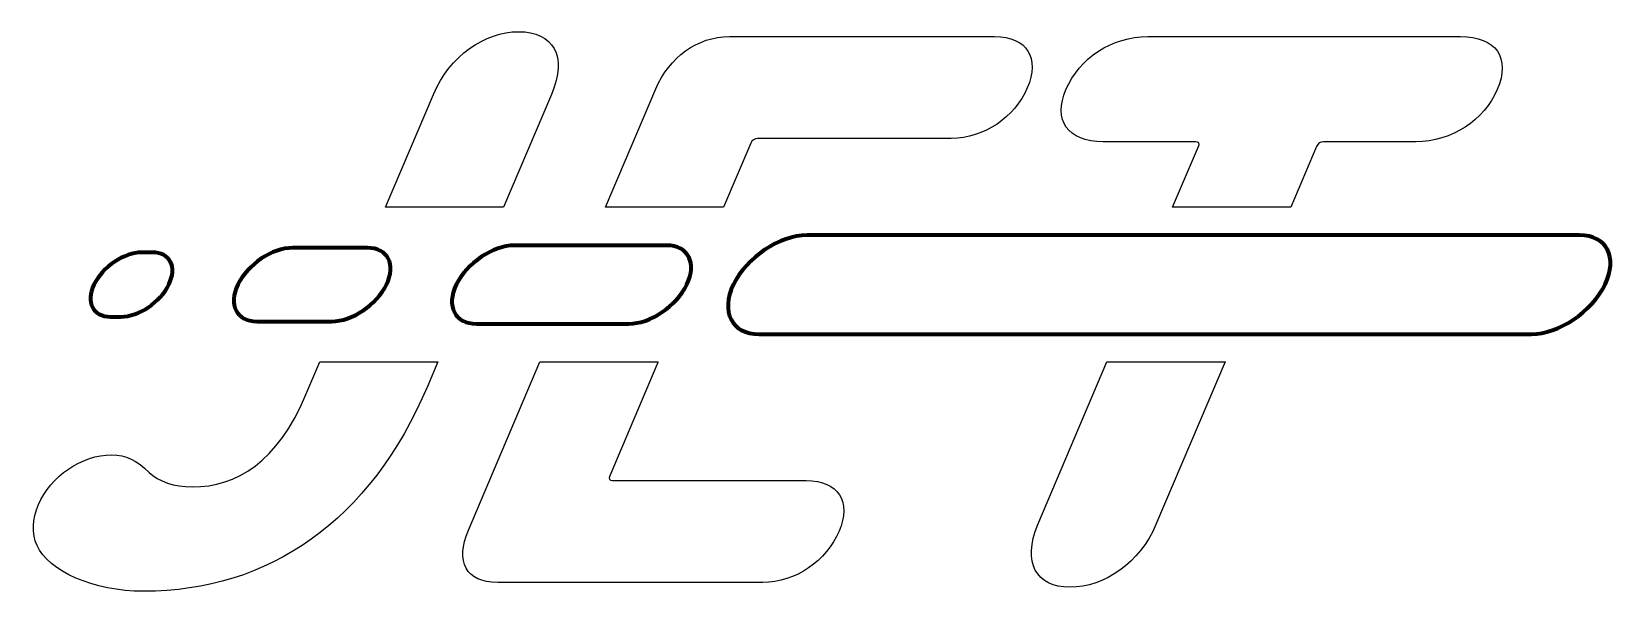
# Model space of a CAD drawing. Header units: millimetres. Extents: x -22.4 to 29.4, y -9.1 to 9.1.
import ezdxf

# ---------------------------------------------------------------- set-up
doc = ezdxf.new("R2010")
doc.units = ezdxf.units.MM
doc.header["$MEASUREMENT"] = 0
doc.layers.add('Layer 1', color=7, linetype='Continuous')

msp = doc.modelspace()

# ---------------------------------------------------------------- linework, layer by layer
at = {"layer": 'Layer 1', "color": 250}
for points, knots in [([(-6.9645, 3.4073), (-6.9645, 3.4073), (-5.3989, 7.0972), (-5.3989, 7.0972), (-5.3989, 7.0972), (-4.8643, 8.3565), (-5.3436, 9.1439), (-6.4717, 9.1439), (-6.4717, 9.1439), (-7.5739, 9.1439), (-8.7211, 8.3565), (-9.2557, 7.0972), (-9.2557, 7.0972), (-9.2557, 7.0972), (-10.8213, 3.4073), (-10.8213, 3.4073), (-10.8213, 3.4073), (-10.8213, 3.4073), (-6.9645, 3.4073), (-6.9645, 3.4073)], [0, 0, 0, 0, 0.1666667, 0.1666667, 0.1666667, 0.1666667, 0.3333333, 0.3333333, 0.3333333, 0.3333333, 0.5, 0.5, 0.5, 0.5, 0.6666667, 0.6666667, 0.6666667, 0.6666667, 1, 1, 1, 1]), ([(0.2243, 3.4073), (0.2243, 3.4073), (1.1112, 5.4967), (1.1112, 5.4967), (1.1112, 5.4967), (1.1554, 5.6018), (1.2302, 5.6543), (1.3353, 5.6543), (1.3353, 5.6543), (1.3353, 5.6543), (7.6585, 5.6543), (7.6585, 5.6543), (7.6585, 5.6543), (8.7342, 5.6543), (9.7433, 6.3627), (10.144, 7.3073), (10.144, 7.3073), (10.5559, 8.2779), (10.1482, 8.9863), (9.0726, 8.9863), (9.0726, 8.9863), (9.0726, 8.9863), (0.414, 8.9863), (0.414, 8.9863), (0.414, 8.9863), (-0.6352, 8.9863), (-1.5546, 8.3039), (-1.9888, 7.2808), (-1.9888, 7.2808), (-1.9888, 7.2808), (-3.6325, 3.4073), (-3.6325, 3.4073), (-3.6325, 3.4073), (-3.6325, 3.4073), (0.2243, 3.4073), (0.2243, 3.4073)], [0, 0, 0, 0, 0.1, 0.1, 0.1, 0.1, 0.2, 0.2, 0.2, 0.2, 0.3, 0.3, 0.3, 0.3, 0.4, 0.4, 0.4, 0.4, 0.5, 0.5, 0.5, 0.5, 0.6, 0.6, 0.6, 0.6, 0.7, 0.7, 0.7, 0.7, 0.8, 0.8, 0.8, 0.8, 1, 1, 1, 1]), ([(18.7487, 3.4073), (18.7487, 3.4073), (19.5905, 5.3917), (19.5905, 5.3917), (19.5905, 5.3917), (19.6351, 5.4967), (19.71, 5.5493), (19.8146, 5.5493), (19.8146, 5.5493), (19.8146, 5.5493), (22.8319, 5.5493), (22.8319, 5.5493), (22.8319, 5.5493), (24.0126, 5.5493), (25.0738, 6.2577), (25.4968, 7.2548), (25.4968, 7.2548), (25.931, 8.2779), (25.4708, 8.9863), (24.2901, 8.9863), (24.2901, 8.9863), (24.2901, 8.9863), (14.084, 8.9863), (14.084, 8.9863), (14.084, 8.9863), (12.9033, 8.9863), (11.8416, 8.2779), (11.4075, 7.2548), (11.4075, 7.2548), (10.9844, 6.2577), (11.4451, 5.5493), (12.6258, 5.5493), (12.6258, 5.5493), (12.6258, 5.5493), (15.6431, 5.5493), (15.6431, 5.5493), (15.6431, 5.5493), (15.7481, 5.5493), (15.7779, 5.4967), (15.7333, 5.3917), (15.7333, 5.3917), (15.7333, 5.3917), (14.8914, 3.4073), (14.8914, 3.4073), (14.8914, 3.4073), (14.8914, 3.4073), (18.7487, 3.4073), (18.7487, 3.4073)], [0, 0, 0, 0, 0.0769231, 0.0769231, 0.0769231, 0.0769231, 0.1538462, 0.1538462, 0.1538462, 0.1538462, 0.2307692, 0.2307692, 0.2307692, 0.2307692, 0.3076923, 0.3076923, 0.3076923, 0.3076923, 0.3846154, 0.3846154, 0.3846154, 0.3846154, 0.4615385, 0.4615385, 0.4615385, 0.4615385, 0.5384615, 0.5384615, 0.5384615, 0.5384615, 0.6153846, 0.6153846, 0.6153846, 0.6153846, 0.6923077, 0.6923077, 0.6923077, 0.6923077, 0.7692308, 0.7692308, 0.7692308, 0.7692308, 0.8461538, 0.8461538, 0.8461538, 0.8461538, 1, 1, 1, 1]), ([(-22.2029, -7.6485), (-21.8241, -8.488), (-20.371, -9.1439), (-18.718, -9.1439), (-18.718, -9.1439), (-14.6251, -9.1439), (-11.3103, -6.835), (-9.4509, -2.4534), (-9.4509, -2.4534), (-9.4509, -2.4534), (-9.1097, -1.6488), (-9.1097, -1.6488), (-9.1097, -1.6488), (-9.1097, -1.6488), (-12.966, -1.6488), (-12.966, -1.6488), (-12.966, -1.6488), (-12.966, -1.6488), (-13.4188, -2.7156), (-13.4188, -2.7156), (-13.4188, -2.7156), (-14.3541, -4.9194), (-15.6705, -5.7329), (-17.1399, -5.7329), (-17.1399, -5.7329), (-17.7172, -5.7329), (-18.2425, -5.5493), (-18.5395, -5.2606), (-18.5395, -5.2606), (-18.9499, -4.8674), (-19.2916, -4.6833), (-19.7639, -4.6833), (-19.7639, -4.6833), (-20.7345, -4.6833), (-21.7701, -5.3917), (-22.1597, -6.3102), (-22.1597, -6.3102), (-22.3605, -6.7825), (-22.3768, -7.2548), (-22.2029, -7.6485), (-22.2029, -7.6485), (-22.2029, -7.6485), (-22.2029, -7.6485), (-22.2029, -7.6485)], [0, 0, 0, 0, 0.0833333, 0.0833333, 0.0833333, 0.0833333, 0.1666667, 0.1666667, 0.1666667, 0.1666667, 0.25, 0.25, 0.25, 0.25, 0.3333333, 0.3333333, 0.3333333, 0.3333333, 0.4166667, 0.4166667, 0.4166667, 0.4166667, 0.5, 0.5, 0.5, 0.5, 0.5833333, 0.5833333, 0.5833333, 0.5833333, 0.6666667, 0.6666667, 0.6666667, 0.6666667, 0.75, 0.75, 0.75, 0.75, 0.8333333, 0.8333333, 0.8333333, 0.8333333, 1, 1, 1, 1]), ([(-8.1117, -7.1497), (-8.5459, -8.1728), (-8.2056, -8.8552), (-7.1565, -8.8552), (-7.1565, -8.8552), (-7.1565, -8.8552), (1.5021, -8.8552), (1.5021, -8.8552), (1.5021, -8.8552), (2.5778, -8.8552), (3.587, -8.1468), (3.9988, -7.1762), (3.9988, -7.1762), (4.3995, -6.2317), (3.9918, -5.5232), (2.9162, -5.5232), (2.9162, -5.5232), (2.9162, -5.5232), (-3.407, -5.5232), (-3.407, -5.5232), (-3.407, -5.5232), (-3.5121, -5.5232), (-3.5423, -5.4707), (-3.4977, -5.3657), (-3.4977, -5.3657), (-3.4977, -5.3657), (-1.9279, -1.666), (-1.9279, -1.666), (-1.9279, -1.666), (-1.9279, -1.666), (-1.92, -1.6488), (-1.92, -1.6488), (-1.92, -1.6488), (-1.92, -1.6488), (-5.7777, -1.6488), (-5.7777, -1.6488), (-5.7777, -1.6488), (-5.7777, -1.6488), (-8.1117, -7.1497), (-8.1117, -7.1497)], [0, 0, 0, 0, 0.0909091, 0.0909091, 0.0909091, 0.0909091, 0.1818182, 0.1818182, 0.1818182, 0.1818182, 0.2727273, 0.2727273, 0.2727273, 0.2727273, 0.3636364, 0.3636364, 0.3636364, 0.3636364, 0.4545455, 0.4545455, 0.4545455, 0.4545455, 0.5454545, 0.5454545, 0.5454545, 0.5454545, 0.6363636, 0.6363636, 0.6363636, 0.6363636, 0.7272727, 0.7272727, 0.7272727, 0.7272727, 0.8181818, 0.8181818, 0.8181818, 0.8181818, 1, 1, 1, 1]), ([(11.5371, -9.0128), (12.6653, -9.0128), (13.8237, -8.1993), (14.3471, -6.9661), (14.3471, -6.9661), (14.3471, -6.9661), (16.6035, -1.6488), (16.6035, -1.6488), (16.6035, -1.6488), (16.6035, -1.6488), (12.7462, -1.6488), (12.7462, -1.6488), (12.7462, -1.6488), (12.7462, -1.6488), (10.4899, -6.9661), (10.4899, -6.9661), (10.4899, -6.9661), (9.9664, -8.1993), (10.435, -9.0128), (11.5371, -9.0128)], [0, 0, 0, 0, 0.1666667, 0.1666667, 0.1666667, 0.1666667, 0.3333333, 0.3333333, 0.3333333, 0.3333333, 0.5, 0.5, 0.5, 0.5, 0.6666667, 0.6666667, 0.6666667, 0.6666667, 1, 1, 1, 1])]:
    msp.add_open_spline(points, degree=3, knots=knots, dxfattribs=at)
at = {"layer": 'Layer 1', "color": 250, "lineweight": 70}
for points in [[(-13.8576, 2.0812), (-13.8576, 2.0812), (-11.4084, 2.0812), (-11.4084, 2.0812), (-11.4084, 2.0812), (-10.7473, 2.0812), (-10.4688, 1.5403), (-10.7894, 0.8793), (-10.7894, 0.8793), (-10.7894, 0.8793), (-10.7896, 0.879), (-10.7896, 0.879), (-10.7896, 0.879), (-11.1102, 0.2179), (-11.9135, -0.3229), (-12.5746, -0.3229), (-12.5746, -0.3229), (-12.5746, -0.3229), (-15.0238, -0.3229), (-15.0238, -0.3229), (-15.0238, -0.3229), (-15.6849, -0.3229), (-15.9634, 0.2179), (-15.6427, 0.879), (-15.6427, 0.879), (-15.6427, 0.879), (-15.6426, 0.8793), (-15.6426, 0.8793), (-15.6426, 0.8793), (-15.3219, 1.5403), (-14.5187, 2.0812), (-13.8576, 2.0812)], [(-6.6072, 2.1596), (-6.6072, 2.1596), (-1.6348, 2.1596), (-1.6348, 2.1596), (-1.6348, 2.1596), (-0.9305, 2.1596), (-0.6337, 1.5835), (-0.9753, 0.8793), (-0.9753, 0.8793), (-0.9753, 0.8793), (-0.9755, 0.879), (-0.9755, 0.879), (-0.9755, 0.879), (-1.3171, 0.1748), (-2.1727, -0.4013), (-2.877, -0.4013), (-2.877, -0.4013), (-2.877, -0.4013), (-7.8494, -0.4013), (-7.8494, -0.4013), (-7.8494, -0.4013), (-8.5537, -0.4013), (-8.8503, 0.1748), (-8.5087, 0.879), (-8.5087, 0.879), (-8.5087, 0.879), (-8.5086, 0.8793), (-8.5086, 0.8793), (-8.5086, 0.8793), (-8.167, 1.5835), (-7.3114, 2.1596), (-6.6072, 2.1596)], [(2.9479, 2.4965), (2.9479, 2.4965), (28.1839, 2.4965), (28.1839, 2.4965), (28.1839, 2.4965), (29.0736, 2.4965), (29.4483, 1.7688), (29.0168, 0.8793), (29.0168, 0.8793), (29.0168, 0.8793), (29.0168, 0.8793), (29.0168, 0.8793), (29.0168, 0.8793), (28.5852, -0.0105), (27.5045, -0.7382), (26.6148, -0.7382), (26.6148, -0.7382), (26.6148, -0.7382), (1.3788, -0.7382), (1.3788, -0.7382), (1.3788, -0.7382), (0.4892, -0.7382), (0.1144, -0.0105), (0.546, 0.8793), (0.546, 0.8793), (0.546, 0.8793), (0.546, 0.8793), (0.546, 0.8793), (0.546, 0.8793), (0.9775, 1.7688), (2.0582, 2.4965), (2.9479, 2.4965)], [(-18.7821, 1.9302), (-18.7821, 1.9302), (-18.4392, 1.9302), (-18.4392, 1.9302), (-18.4392, 1.9302), (-17.8611, 1.9302), (-17.6176, 1.4573), (-17.898, 0.8792), (-17.898, 0.8792), (-17.898, 0.8792), (-17.8981, 0.879), (-17.8981, 0.879), (-17.8981, 0.879), (-18.1785, 0.301), (-18.8808, -0.1719), (-19.4589, -0.1719), (-19.4589, -0.1719), (-19.4589, -0.1719), (-19.8018, -0.1719), (-19.8018, -0.1719), (-19.8018, -0.1719), (-20.3799, -0.1719), (-20.6234, 0.301), (-20.343, 0.879), (-20.343, 0.879), (-20.343, 0.879), (-20.3429, 0.8792), (-20.3429, 0.8792), (-20.3429, 0.8792), (-20.0625, 1.4573), (-19.3602, 1.9302), (-18.7821, 1.9302)]]:
    msp.add_open_spline(points, degree=3, knots=[0, 0, 0, 0, 0.1111111, 0.1111111, 0.1111111, 0.1111111, 0.2222222, 0.2222222, 0.2222222, 0.2222222, 0.3333333, 0.3333333, 0.3333333, 0.3333333, 0.4444444, 0.4444444, 0.4444444, 0.4444444, 0.5555556, 0.5555556, 0.5555556, 0.5555556, 0.6666667, 0.6666667, 0.6666667, 0.6666667, 0.7777778, 0.7777778, 0.7777778, 0.7777778, 1, 1, 1, 1], dxfattribs=at)

doc.saveas('drawing.dxf')
